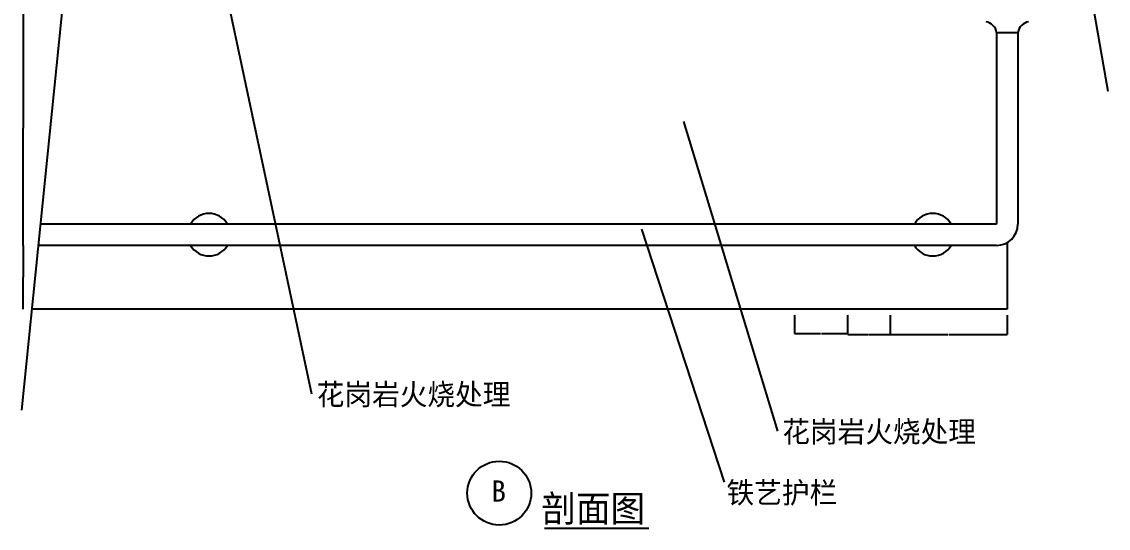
# Model space of a CAD drawing. Header units: metres. Extents: x 246 to 5278, y 334 to 7062.
# Drawn here: x 246 to 3308, y 334 to 1761 of the extents above; entities that cross this region are included whole.
import ezdxf

# ---------------------------------------------------------------- set-up
doc = ezdxf.new("R2010")
doc.units = ezdxf.units.M
for name, color, linetype in [('3', 3, 'Continuous'), ('4', 4, 'Continuous'), ('7', 7, 'Continuous'), ('DIM', 3, 'Continuous'), ('TEXT', 3, 'Continuous')]:
    doc.layers.add(name, color=color, linetype=linetype)
doc.dimstyles.get("Standard").update_dxf_attribs({"dimtxt": 2.5, "dimasz": 2.5, "dimexe": 1.25, "dimexo": 0.625, "dimtad": 1, "dimcen": 2.5, "dimazin": 3, "dimtfac": 1, "dimtmove": 0, "dimatfit": 3})

# ---------------------------------------------------------------- blocks, each defined once
blk = doc.blocks.new('*D14')
for p, q in [((249.42, 1790.85), (249.42, 1460.85)), ((249.17, 1460.85), (248.92, 1460.85)), ((249.42, 1130.85), (249.42, 1460.85)), ((249.42, 1460.85), (249.42, 1460.85)), ((249.67, 1460.85), (249.92, 1460.85))]:
    blk.add_line(p, q)
at = {"layer": 'Defpoints'}
for p in [(249.42, 1790.85), (249.42, 1460.85), (249.42, 1130.85)]:
    blk.add_point(p, dxfattribs=at)
at = {"layer": 'DIM', "insert": (249.42, 1461.975), "char_height": 1, "attachment_point": 5}
blk.add_mtext('220', dxfattribs=at)
blk = doc.blocks.new('*D16')
for p, q in [((249.42, 1130.85), (249.42, 1040.85)), ((249.17, 1040.85), (248.92, 1040.85)), ((249.42, 950.85), (249.42, 1040.85)), ((249.42, 1040.85), (249.42, 1040.85)), ((249.67, 1040.85), (249.92, 1040.85))]:
    blk.add_line(p, q)
at = {"layer": 'Defpoints'}
for p in [(249.42, 1130.85), (249.42, 1040.85), (249.42, 950.85)]:
    blk.add_point(p, dxfattribs=at)
at = {"layer": 'DIM', "insert": (249.42, 1041.975), "char_height": 1, "attachment_point": 5}
blk.add_mtext('60', dxfattribs=at)
blk = doc.blocks.new('*D17')
for p, q in [((2693.4, 934), (2693.4, 879.88)), ((3023.4, 934), (3023.4, 879.88)), ((2693.65, 879.88), (2856.9, 879.88)), ((2859.9, 879.88), (3023.15, 879.88))]:
    blk.add_line(p, q)
at = {"layer": 'Defpoints'}
for p in [(2693.4, 934), (3023.4, 934), (2693.4, 879.88)]:
    blk.add_point(p, dxfattribs=at)
at = {"layer": 'DIM', "insert": (2858.4, 879.88), "char_height": 1, "attachment_point": 5}
blk.add_mtext('110', dxfattribs=at)
blk = doc.blocks.new('*D18')
for p, q in [((2573.4, 934), (2573.4, 879.88)), ((2693.4, 934), (2693.4, 879.88)), ((2573.65, 879.88), (2632.4, 879.88)), ((2634.4, 879.88), (2693.15, 879.88))]:
    blk.add_line(p, q)
at = {"layer": 'Defpoints'}
for p in [(2573.4, 934), (2693.4, 934), (2573.4, 879.88)]:
    blk.add_point(p, dxfattribs=at)
at = {"layer": 'DIM', "insert": (2633.4, 879.88), "char_height": 1, "attachment_point": 5}
blk.add_mtext('40', dxfattribs=at)
blk = doc.blocks.new('*D19')
for p, q in [((2423.4, 934), (2423.4, 882.47)), ((2573.4, 934), (2573.4, 882.47)), ((2423.65, 882.47), (2496.9, 882.47)), ((2499.9, 882.47), (2573.15, 882.47))]:
    blk.add_line(p, q)
at = {"layer": 'Defpoints'}
for p in [(2423.4, 934), (2573.4, 934), (2423.4, 882.47)]:
    blk.add_point(p, dxfattribs=at)
at = {"layer": 'DIM', "insert": (2498.4, 882.47), "char_height": 1, "attachment_point": 5}
blk.add_mtext('50 ', dxfattribs=at)

msp = doc.modelspace()

# ---------------------------------------------------------------- linework, layer by layer
at = {"layer": '3'}
msp.add_line((2993.4, 1730.85), (3053.4, 1730.85), dxfattribs=at)
at = {"layer": '4'}
for p, q in [((3023.4, 1138.89), (3023.4, 950.85)), ((3023.4, 950.85), (274.61, 950.85))]:
    msp.add_line(p, q, dxfattribs=at)
at = {"layer": '7'}
for p, q in [((2993.4, 1730.85), (2993.4, 1190.85)), ((3053.4, 1730.85), (3053.4, 1190.85)), ((2993.4, 1190.85), (299.07, 1190.85)), ((2993.4, 1130.85), (292.95, 1130.85))]:
    msp.add_line(p, q, dxfattribs=at)
for centre, radius, start, end in [((2956.79, 1724.24), 37.2, 10.24, 79.76), ((3090.01, 1724.24), 37.2, 100.24, 169.76), ((773.4, 1160.85), 60, 30, 150), ((2813.4, 1160.85), 60, 30, 150), ((2993.4, 1190.85), 60, 270, 0), ((773.4, 1160.85), 60, 210, 330), ((2813.4, 1160.85), 60, 210, 330)]:
    msp.add_arc(centre, radius, start, end, dxfattribs=at)
at = {"layer": 'DIM'}
for p, q in [((245.59, 666.17), (428.33, 2459.2)), ((3307.99, 1563.95), (3150.91, 2459.2))]:
    msp.add_line(p, q, dxfattribs=at)
at = {"layer": 'TEXT'}
msp.add_line((1719.26, 333.75), (2013.14, 333.75), dxfattribs=at)
msp.add_circle((1591.48, 432.75), 90, dxfattribs=at)

# ---------------------------------------------------------------- texts
for s, height, p in [('花岗岩火烧处理', 60, (1076.94, 680.9)), ('花岗岩火烧处理', 60, (2389.07, 575.97)), ('B', 60, (1569.54, 408.62)), ('铁艺护栏', 60, (2232.18, 404.17)), ('剖面图', 75, (1710.06, 351.68))]:
    msp.add_text(s, height=height, dxfattribs=at).set_placement(p)

# ---------------------------------------------------------------- dimensions: what is measured, and where the dimension line sits
at = {"layer": 'DIM'}
for base, p1, p2, text, picture, middle in [((249.42, 1460.85), (249.42, 1790.85), (249.42, 1130.85), '220', '*D14', (249.42, 1461.975)), ((249.42, 1040.85), (249.42, 1130.85), (249.42, 950.85), '60', '*D16', (249.42, 1041.975)), ((2423.4, 882.47), (2423.4, 934), (2573.4, 934), '50 ', '*D19', (2498.4, 882.47)), ((2573.4, 879.88), (2573.4, 934), (2693.4, 934), '40', '*D18', (2633.4, 879.88)), ((2693.4, 879.88), (2693.4, 934), (3023.4, 934), '110', '*D17', (2858.4, 879.88))]:
    dim = msp.add_linear_dim(base=base, p1=p1, p2=p2, text=text, dimstyle='Standard', dxfattribs=at)
    dim.commit()
    dim.dimension.update_dxf_attribs({"geometry": picture, "text_midpoint": middle})

# ---------------------------------------------------------------- leaders
for points in [[(809.17, 1900.37), (1062.68, 712.75)], [(2110.44, 1479.57), (2375.94, 607.58)], [(1992.56, 1176.63), (2225.33, 463.9)]]:
    msp.add_leader(points, dimstyle='Standard', dxfattribs=at)

doc.saveas('drawing.dxf')
